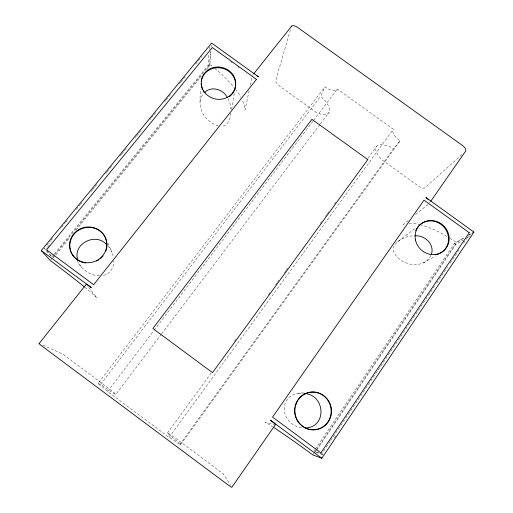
<?xml version="1.0" encoding="UTF-8"?>
<svg xmlns="http://www.w3.org/2000/svg" width="513" height="513" viewBox="0 0 513 513"><rect width="100%" height="100%" fill="white"/><g stroke="black" fill="none" stroke-linecap="round" stroke-linejoin="round"><path stroke-width="0.38" stroke-dasharray="2.56 1.92" d="M180.364 445.04L180.403 443.777L393.638 148.629L400.031 140.87A12.594 5.592 34.7 0 1 393.324 129.276L337.355 89.095A12.536 5.54 38.5 0 1 324.928 86.915L97.97 383.589A13.96 0.577 36.5 0 1 107.615 391.496L169.11 437.365A14.024 0.584 36.8 0 1 180.364 445.04L400.031 140.87M218.294 125.897C213.427 124.717 209.137 121.53 205.918 117.759C198.55 110.205 199.685 98.99 200.839 89.422M54.365 253.967L208.054 65.497L208.983 53.519M209.291 49.53L209.477 47.138L210.849 48.119M206.822 69.537L209.349 66.433L210.586 51.306M54.75 254.852L209.862 64.542L210.978 51.031M211.311 47.061L211.439 45.471M230.959 113.193C230.132 117.843 229.189 123.184 224.739 125.756L221.424 126.448M231.613 109.327L234.351 93.09M249.151 90.589L244.964 110.128A47.812 16.14 40.6 0 0 241.899 99.298M250.325 85.12L251.998 77.309M200.115 101.337L201.16 97.278L203.231 93.789M290.377 29.876L275.75 80.432A5.758 2.308 39.6 0 0 279.656 86.101L315.803 112.135L317.752 113.078A20.443 8.413 38.4 0 0 329.134 112.315A20.443 8.413 38.4 0 0 324.043 99.548L320.747 96.213L324.928 86.915M430.875 255.339C423.533 270.556 398.967 265.497 393.471 251.197L393.33 247.971L394.747 244.739L397.774 241.597L415.94 227.785M320.33 453.287L321.754 453.774L325.781 447.791M326.223 447.131L330.25 441.148M330.699 440.481L434.511 286.344M436.749 283.022L447.483 267.074M450.17 263.086L459.565 249.138M463.592 243.156L469.408 234.518L470.35 235.198M334.438 438.269L336.227 435.614M313.225 454.229L314.572 452.242M315.02 451.575L316.367 449.587M316.816 448.92L456.384 242.508L464.477 237.699M315.36 452.158L316.258 450.831M316.707 450.17L455.807 244.387L463.316 239.962M314.835 449.779L313.937 451.107L319.618 453.043M315.283 449.119L454.467 243.419L463.976 237.756M169.11 437.365L393.324 129.276M167.462 433.055L211.337 372.9M234.454 341.203L235.871 339.266M268.421 294.629L269.838 292.692M275.5 284.927L276.911 282.99M277.386 282.342L278.803 280.399M284.459 272.64L285.876 270.697M286.35 270.05L287.761 268.113M320.317 223.476L321.734 221.539M325.505 216.364L326.922 214.421M327.39 213.774L328.807 211.837M334.47 204.071L335.887 202.135M367.968 158.145L376.459 146.506M97.97 383.589L100.67 384.314L104.838 387.321A22.585 0.866 36.5 0 0 115.739 394.503L161.133 334.514M161.614 333.88L319.92 124.537M320.401 123.902L329.09 112.411M107.615 391.496L153.656 330.891M154.144 330.25L313.122 120.997M313.603 120.356L337.355 89.095M100.67 384.314L320.747 96.213M53.859 254.589L51.839 257.071L44.304 248.427L45.766 249.504L47.286 247.644M50.71 259.815L52.223 257.956M52.73 257.334L54.243 255.474M53.217 258.09L69.89 237.622M75.956 230.177L201.269 76.354M46.843 245.329L50.402 240.995M50.909 240.373L52.942 237.897M61.586 227.368L65.145 223.033M65.651 222.411L67.684 219.936M76.322 209.407L79.881 205.072M80.387 204.45L82.42 201.975M91.064 191.445L92.077 190.208M92.584 189.586L94.616 187.11M95.129 186.488L97.162 184.013M105.8 173.484L106.819 172.246M107.326 171.624L109.359 169.149M109.865 168.527L111.898 166.052M120.536 155.522L121.555 154.285M122.062 153.663L124.095 151.188M124.601 150.566L126.64 148.09M135.278 137.561L136.291 136.323M136.804 135.701L138.837 133.226M139.344 132.604L141.376 130.129M150.014 119.6L151.034 118.362M151.54 117.74L153.573 115.265M154.08 114.643L156.112 112.167M164.756 101.638L165.77 100.401M166.283 99.778L168.315 97.303M168.822 96.681L170.855 94.206M179.492 83.677L180.512 82.439M181.018 81.817L183.051 79.342M183.558 78.72L185.591 76.245M195.754 63.856L197.787 61.38M198.3 60.758L201.853 56.424M47.792 247.029L49.825 244.547M461.79 154.708L424.873 187.809A5.816 2.341 33.5 0 1 418.428 186.046L381.839 159.69L380.274 158.107A20.546 8.49 34.8 0 1 389.482 146.615L393.638 148.629M408.252 220.558L403.295 224.617A48.536 16.576 32.5 0 1 405.571 223.726M415.69 214.472L428.092 204.334M397.774 241.597C402.493 238.212 408.168 235.736 414.055 235.82M469.196 234.89L471.223 233.684M423.289 263.028L435.274 255.942M467.407 237.545L470.819 235.538M103.498 275.327C110.135 273.987 114.271 267.408 113.713 260.854M303.638 392.932C276.597 392.259 279.316 424.687 302.375 428.06M99.496 275.622C89.903 275.879 81.612 269.229 77.085 261.181M298.265 393.509L303.33 393.311M275.526 424.482L264.958 422.398A51.973 2.334 36.1 0 1 272.615 426.797M316.079 452.408L322.542 454.64M42.81 345.166L62.586 354.034L108.576 388.226A22.585 0.866 36.5 0 1 115.739 394.503M230.414 61.4L232.357 62.798M237.538 66.536L239.475 67.934M208.054 65.497L209.349 66.433M454.467 243.419L455.807 244.387M321.754 453.774L323.261 454.89M180.403 443.777L176.408 440.699A22.713 0.872 36.8 0 1 176.664 439L223.072 473.704L230.587 485.279M107.82 245.964C111.039 249.126 112.783 253.608 113.495 257.975M46.76 250.652L52.223 256.949M88.743 287.472L96.944 297.938A51.159 2.27 37.1 0 0 85.126 287.536M81.131 266.792L78.63 262.605M228.073 98.643L230.016 103.741L230.882 109.218M107.813 243.091L111.924 252.172M429.67 201.885A6.926 2.693 33.3 0 1 429.702 202.718M252.678 75.135A6.861 2.642 40.1 0 1 253.377 74.84M409.053 223.232A48.536 16.576 32.5 0 1 419.275 224.47M420.025 224.656A48.536 16.576 32.5 0 1 449.157 237.743M449.83 238.16A48.536 16.576 32.5 0 1 456.384 242.508M209.862 64.542A47.812 16.14 40.6 0 1 214.12 67.825M214.723 68.312A47.812 16.14 40.6 0 1 234.075 87.543M235.493 89.352A47.812 16.14 40.6 0 1 240.886 97.419"/><path stroke-width="0.77" d="M431.459 254.134C434.761 244.066 424.443 234.941 414.805 235.833M273.929 427.637A51.973 2.334 36.1 0 1 312.776 454.896L321.824 458.269L473.922 232.081L425.88 197.467A6.926 2.693 33.3 0 1 428.406 199.743M430.696 201.352L465.362 151.502A6.797 3.181 32.3 0 0 462.284 145.326L297.636 27.445A6.74 3.116 41.1 0 0 291.262 26.811M39.078 343.595L86.299 284.247M253.666 73.898L291.692 26.105M84.491 287.017A51.159 2.27 37.1 0 0 50.203 260.437L41.29 250.568L211.638 43.086L258.475 76.835A6.861 2.642 40.1 0 0 257.019 75.905M204.405 92.712C211.106 85.485 223.29 89.3 227.291 97.476M472.569 232.883L473.922 232.081M305.325 428.002C327.358 427.246 325.146 394.754 304.748 393.586M41.29 250.568L91.333 287.62A7.4 0.378 37.1 0 0 86.331 284.394M321.824 458.269L270.389 420.192A7.471 0.385 36.2 0 1 275.526 424.482L231.838 487.299A7.631 0.34 37 0 1 226.182 483.509L43.868 347.481A7.554 0.327 36.3 0 1 39.232 343.601M106.851 244.906C96.104 231.703 71.749 243.816 78.002 260.489M85.748 262.964A18.609 17.808 -14.6 0 1 70.005 243.098A18.609 17.808 -14.6 0 1 90.974 227.496A18.609 17.808 -14.6 0 1 106.762 247.33M106.633 248.093A18.609 17.808 -14.6 0 1 105.768 251.12M103.01 255.916A18.609 17.808 -14.6 0 1 100.625 258.398M98.99 259.661A18.609 17.808 -14.6 0 1 96.585 261.079M201.32 81.477A17.275 16.083 13.6 0 1 226.733 70.005A17.275 16.083 13.6 0 1 229.202 96.784M204.052 92.34A17.275 16.083 13.6 0 1 203.276 91.096M202.622 89.807A17.275 16.083 13.6 0 1 201.205 83.587M417.415 227.599A17.557 16.429 46 0 1 444.252 227.477A17.557 16.429 46 0 1 439.269 253.582M438.602 253.858A17.557 16.429 46 0 1 435.075 254.781M415.716 230.779A17.557 16.429 46 0 1 417.024 228.195M295.744 404.116A18.898 18.256 78.3 0 1 322.106 394.754A18.898 18.256 78.3 0 1 326.845 423.302A18.898 18.256 78.3 0 1 298.848 422.808M298.419 422.25A18.898 18.256 78.3 0 1 296.283 418.589M296.014 417.941A18.898 18.256 78.3 0 1 294.635 409.611M294.686 408.912A18.898 18.256 78.3 0 1 294.86 407.514M295.142 406.129A18.898 18.256 78.3 0 1 295.52 404.776M469.267 232.735L320.907 452.876L272.55 417.095L424.027 200.128L469.267 232.735M367.808 159.601L212.497 372.643L152.868 328.512L311.955 119.349L367.808 159.601M256.474 79.355L93.655 284.689L46.593 249.857L212.35 47.549L256.474 79.355M80.887 261.483A18.654 17.852 -14.6 0 0 106.627 242.296A18.654 17.852 -14.6 0 0 76.969 230.792A18.654 17.852 -14.6 0 0 80.887 261.483M205.065 92.904A17.314 16.115 13.6 0 0 234.582 89.499A17.314 16.115 13.6 0 0 215.838 67.107A17.314 16.115 13.6 0 0 205.065 92.904M295.963 404.257A18.943 18.301 78.3 0 0 316.425 429.593A18.943 18.301 78.3 0 0 327.211 398.934A18.943 18.301 78.3 0 0 295.963 404.257M415.479 239.981A17.602 16.461 45.9 0 0 443.521 250.966A17.602 16.461 45.9 0 0 437.39 221.719A17.602 16.461 45.9 0 0 415.479 239.981"/></g></svg>
